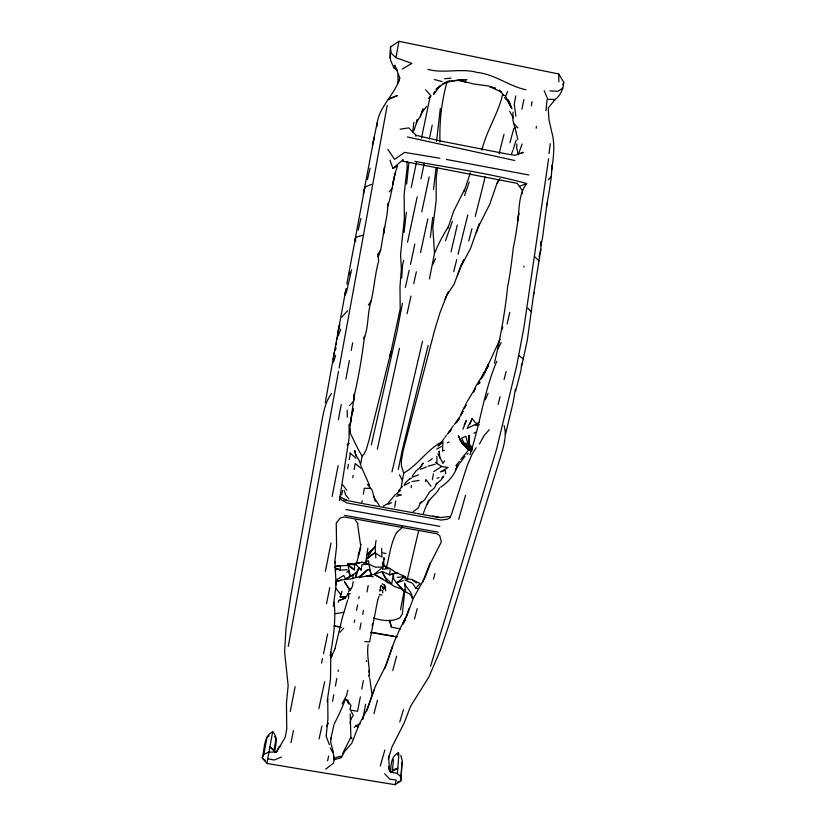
<?xml version="1.0" encoding="UTF-8"?>
<svg xmlns="http://www.w3.org/2000/svg" width="826" height="826" viewBox="0 0 826 826"><rect width="100%" height="100%" fill="white"/><g stroke="black" fill="none" stroke-linecap="round" stroke-linejoin="round"><path stroke-width="1.24" d="M335.686 584.818L336.853 579.594L343.73 575.443L345.464 578.974L350.317 576.579L348.066 565.614L354.282 569.857L354.829 563.415L361.953 562.31M342.532 753.704L350.874 737.319L350.214 713.829M380.724 249.896L378.184 253.768L378.174 257.041L380.724 249.896L384.679 226.706L383.429 234.192C385.009 223.825 387.962 213.82 387.817 203.444M472.204 448.301L470.128 445.193L469.075 446.381L469.127 435.323L469.075 446.381L471.811 450.067M512.977 112.284L512.925 120.369L516.085 131.861M368.85 561.804L368.83 564.251L361.912 564.685L361.189 570.054L354.829 563.415M439.99 142.124C439.339 122.196 441.466 101.939 446.825 82.755M369.305 675.245C369.604 664.816 366.424 654.522 368.19 644.208M350.895 420.372L350.967 417.254M553.74 100.462C560.08 96.663 563.291 89.445 563.766 82.259L558.686 73.979L398.937 41.3L390.564 46.896L390.161 58.15L391.049 61.475L394.033 68.093L397.223 70.055M539.037 256.772L540.823 249.38L541.071 241.626L540.916 245.291L542.537 237.816L547.06 203.165M383.78 566.027L383.78 557.591M442.912 441.425L442.509 451.006L444.367 450.211M350.193 426.051L354.385 394.394L353.673 401.157L349.563 405.566M348.5 598.705L348.696 595.216M350.358 432.081L350.1 427.403M401.715 277.97L402.499 265.218L403.615 260.458M400.827 755.367L402.272 760.942L400.816 780.962L395.035 784.7L343.967 776.316A693.964 570.849 -82.8 0 0 324.742 773.126L266.87 763.441L262.234 757.938C264.826 749.378 263.236 736.389 272.683 731.712C278.063 736.689 275.832 744.938 274.717 751.226M390.161 58.15L390.564 46.896M381.622 548.412L381.953 557.137L375.5 553.193L375.087 547.08M516.9 144.003L516.642 147.431L518.243 154.834L522.135 143.992M376.852 126.564C377.523 107.287 394.88 95.589 399.732 77.902L395.076 65.481L394.549 65.233L394.033 68.093L394.353 66.348M401.054 777.018L397.378 773.539L398.648 757.504A10.852 1.094 -81.1 0 0 397.43 755.057M331.949 656.288L332.124 654.089M405.029 620.625L405.205 618.529L403.346 622.195L403.171 624.291M393.413 759.455L392.505 770.121L397.802 768.149L391.111 772.093L389.614 771.092L388.757 767.664M390.729 770.555C390.946 764.009 391.524 755.79 398.431 752.785M390.109 570.126L389.676 574.844L382.376 571.582L374.219 574.307L359.486 577.56M440.299 108.433L436.572 141.184M335.593 582.268C341.788 578.21 349.088 580.451 355.624 577.488C362.542 578.272 368.902 561.35 371.153 575.03L368.954 564.323L375.458 567.183L382.799 567.059L382.593 569.362L389.851 568.371L396.532 573.068M406.629 184.146L408.86 162.836M275.574 752.063L268.946 752.104L263.845 754.19L262.234 757.938L265.156 760.457M366.383 561.835L366.62 559.419L369.067 554.979L368.251 555.02L375.107 546.781L366.899 554.638L367.9 548.154M521.66 363.512L520.927 370.719L515.548 391.338M545.924 110.787L547.07 99.564M432.69 217.424L430.346 237.475M353.755 399.846L354.385 393.868M533.441 295.77L540.823 249.38M406.34 212.261L404.079 232.364M436.025 168.225L433.495 189.443M412.752 132.439L413.888 122.289M533.844 292.652L527.318 340.085L521.702 365.98M379.908 591.21L380.476 586.512M411.172 487.691L411.441 485.471M550.281 143.693L549.022 153.543M326.167 735.749L327.922 718.919L327.746 698.724M377.637 600.295L369.604 641.936L364.762 641.606M354.943 564.86L347.705 564.034L347.777 565.366L340.519 565.934L339.971 570.116L347.23 569.764M515.434 389.149L513.039 402.964L505.46 434.435M365.835 562.196L366.765 555.485M437.594 167.513L436.2 177.435L436.159 200.594L432.824 227.387L434.507 253.21L429.427 278.899M546.399 207.089C548.898 193.263 551.706 179.294 551.923 165.159L551.716 169.526C553.647 156.992 555.217 143.61 551.613 131.52M402.448 303.328L396.769 332.702L371.318 444.915M548.598 158.809L523.994 327.21L516.653 365.959L496.571 449.241L430.563 666.272M334.654 563.187L336.605 546.358L336.234 523.116L340.364 517.933L344.174 516.962L437.222 533.823L439.793 535.764L441.321 541.918L430.573 563.053L425.142 577.291L413.176 598.561L406.805 615.928L400.476 627.729L394.219 641.792L386.238 664.765L375.262 686.612L367.57 708.532L359.248 724.206L351.731 743.255L344.69 751.361L341.365 757.607L334.127 759.755L333.446 763.214L325.671 769.171M398.277 469.56L402.293 450.046L428.136 345.444M523.839 267.066L523.973 266.127M536.146 128.267L536.425 126.419M375.169 546.306L376.047 540.472M389.201 755.553L388.726 758.733L389.614 771.092M353.146 581.649L352.434 586.284L350.141 590.745M394.725 507.205L395.664 501.01M382.201 583.858L384.41 584.818L383.749 589.062L380.972 585.262M531.376 105.831L532.047 101.598M363.357 494.227L364.297 488.29L370.647 488.352L367.529 484.408M335.428 349.295L335.779 347.075M371.504 184.374L364.875 187.037L354.912 240.583M372.381 145.438L374.137 137.756L363.295 194.606M359 567.617L356.45 572.387L355.624 577.488L359 567.617L361.189 570.054M461.693 263.928L454.063 284.278L446.68 295.501L439.938 312.827L434.693 330.028L403.016 451.192L401.353 461.001L401.477 466.029L403.728 473.03L401.199 487.185M354.199 469.54L355.19 463.551L360.921 468.208M339.3 326.807L339.692 324.422L338.464 331.402M345.536 291.371L337.751 333.673M425.504 481.527L425.855 479.462L430.955 486.215M334.344 352.382L325.258 402.737M337.091 339.341L337.483 337.08M349.274 459.679L350.379 453.216L349.873 452.958M515.734 95.888L514.268 104.375L515.899 116.198M360.817 463.386L362.108 455.942C357.173 448.415 354.055 440.103 349.646 432.163M361.912 502.528L362.211 500.804M362.851 719.477L365.588 704.33M339.001 326.6L333.115 359.289M336.141 344.855L336.512 342.718M387.714 206.077C392.329 193.17 392.618 178.943 397.533 165.912L392.918 168.401L389.996 160.213M352.754 477.686L353.146 475.446M400.486 609.836L404.399 589.816M335.284 350.379L335.686 348.107L335.273 350.255M373.197 141.917L377.131 123.033M275.822 739.797L273.953 750.359L269.916 746.797L275.533 752.538L276.359 752.228L285.156 737.37L286.756 729.152L286.446 703.153L288.16 685.57L284.598 652.23L285.992 628.039L290.401 598.2L320.994 425.948C323.09 414.786 324.566 402.892 331.515 393.517M333.312 606.47L336.079 585.004L334.995 561.484M502.291 329.244L502.724 326.797M347.632 468.745L348.427 464.336M398.937 41.3L396.139 56.591M266.87 763.441L272.683 731.712M288.264 646.407L338.546 371.297M339.145 368.014L387.229 105.274M332.537 701.295L333.745 694.749M335.408 686.014L336.832 678.476M354.127 396.139C358.732 376.45 362.087 356.367 364.503 336.285L364.132 338.65C368.747 326.425 367.25 313.126 371.153 300.912C374.24 287.902 374.983 274.17 378.587 261.501L378.184 253.768M362.707 614.41L363.45 610.373M359.837 629.402L361.014 623.031M367.012 591.932L368.19 585.541M432.349 479.751L433.433 473.917M494.402 363.244C500.411 337.865 505.016 312.414 507.68 286.405C510.323 273.561 511.79 260.644 513.297 247.614C515.806 236.143 517.324 225.075 518.811 213.366L517.706 220.945C519.595 208.328 518.449 194.182 526.668 183.537C490.159 173.367 452.245 168.359 414.982 161.369M341.221 404.503L338.381 419.711M345.908 379.082L349.377 360.487M351.215 350.534L352.65 342.852M338.113 671.455L338.371 670.072M350.069 723.4L351.029 718.207M361.798 689.07L363.368 680.665M266.85 738.299L263.845 754.19M352.888 410.078L351.917 414.363L353.187 408.715L349.821 424.925M347.271 500.566L339.93 496.777L339.434 500.453L349.13 437.801L349.047 424.368M327.127 701.635L330.493 678.962L330.854 652.21M358.794 598.499L359.145 596.64M350.771 422.003L350.998 420.785M330.111 655.792C333.343 638.188 336.037 620.181 334.158 602.257M354.282 622.401L354.757 619.954M346.796 284.092L355.593 237.32L362.79 235.245M332.135 496.467L338.133 465.575M295.119 686.685L290.246 711.547M356.564 610.352L357.617 604.89M360.353 696.948L357.565 711.238L350.523 710.143L353.239 715.44L350.823 719.291M331.019 542.95L325.382 571.303M394.198 177.032L392.691 184.621L395.127 173.367M291 742.688L293.447 730.525M521.949 109.197L523.911 99.502M364.111 190.775L364.875 187.037M416.593 122.134L417.089 119.729M341.685 494.991L342.594 490.52M329.791 587.596L326.497 603.682M421.518 138.076L430.17 96.405M416.397 162.722L411.234 187.45M429.334 139.036L432.215 125.211M399.03 81.268L399.732 77.902M327.654 634.007L323.503 653.717M414.838 244.062L410.501 264.413M344.607 295.853L346.135 288.594M407.507 242.369L417.171 196.898M424.234 163.434L421.002 178.705M321.51 663.123L322.501 658.446M429.2 176.919L421.756 211.869M324.69 681.646L318.836 708.76M427.827 218.807L420.548 252.56M377.327 449.21L399.454 348.324M321.933 725.961L319.084 738.867M327.592 760.798L328.634 756.007M404.73 590.869L402.324 614.007L399.846 617.827C391.772 622.092 381.88 620.739 373.507 618.024M346.177 293.292L351.608 269.761M409.2 270.226L405.38 287.407M407.084 313.581L410.987 296.09M413.754 283.586L416.356 271.795M407.177 579.738L418.534 531.139M347.818 690.257L346.703 695.182L342.067 703.897M507.123 324.019L509.787 312.342M457.284 225.054L451.027 251.899M367.446 179.593L370.079 168.174M391.958 471.925L422.52 341.303M358.185 230.031L360.9 218.456M499.534 90.065L502.693 94.092C498.357 113.678 486.462 130.611 481.868 150.198M352.454 578.789L353.476 574.462L356.45 572.387M368.902 672.209L369.398 670.082M497.83 180.884L489.818 204.125L478.75 226.076M349.966 709.524L350.947 705.394L346.331 699.302L348.727 704L348.035 700.293M467.795 214.946L458.069 254.201M333.931 724.887L330.679 739.373L330.689 738.072L330.834 743.039L333.363 752.176M456.737 259.56L453.701 271.651M504.005 134.277L499.069 153.822M361.127 544.262L358.092 555.877M504.087 379.495L506.111 371.566M498.099 404.451L500.081 396.676M475.229 216.412L480.267 196.619A333.993 22.281 -78.2 0 0 485.151 176.878M360.766 547.731L356.522 563.301M471.966 228.657L468.755 240.986M377.461 700.252L373.982 713.561M342.026 591.148L340.116 597.105M395.035 784.7L396.243 780.116L389.851 779.155L384.617 773.725M396.604 656.216L392.773 670.495M388.272 759.001L392.03 746.797L404.12 723.07L410.553 706.344L428.859 677.021L440.506 649.814L448.632 625.84L499.926 458.843C502.982 448.105 507.36 436.748 504.077 425.545M417.254 608.628L414.425 619.025M509.9 142.733L513.731 128.773L515.909 127.576M383.625 560.235L384.637 558.108M338.288 602.299L338.815 600.585L345.123 598.086M433.423 579.119L434.961 573.595M479.204 223.763L470.583 248.368L461.28 265.982M380.311 765.95L384.823 750.07M516.188 140.121L513.245 149.248M465.575 495.29L458.688 519.317M377.616 600.461L379.227 595.845M403.449 709.617L399.763 722.007M447.692 228.699L453.753 211.033L464.604 189.402M464.016 191.642L470.386 172.81M417.646 119.522L413.971 130.405M333.487 362.242L335.614 355.407M415.819 136.321L416.139 135.33L408.798 127.885L400.094 129.207M469.963 454.734C480.236 423.945 483.974 391.256 496.798 361.282M464.532 195.566L469.178 182.092M335.046 648.482L342.243 617.962L347.684 599.944M409.169 608.277L403.976 622.866M476.354 232.839L478.646 226.417M420.331 116.59L423.067 109.022L420.331 116.59L416.139 122.62M366.486 711.196L373.899 690.061M384.689 668.678L392.649 645.942M452.411 221.275L445.431 240.872M386.145 568.278C389.624 556.383 390.409 543.591 396.645 532.533M511.542 153.915L512.832 150.425M498.759 342.635L500.019 339.249M434.393 92.233L433.547 94.474L435.188 91.356M429.964 563.177L422.654 582.247M463.562 259.684L457.325 275.791M462.932 429.21L466.453 420.248L464.202 424.863M338.071 336.223L340.808 329.316M330.854 657.816L335.149 648.575M507.587 91.469L505.615 96.394L511.759 108.588L508.269 99.894L511.707 108.34L508.135 101.536L504.51 97.613M348.706 275.347L349.976 272.229M486.586 368.417L499.4 340.529M469.787 424.388L472.111 418.689L475.456 422.716L478.646 424.492L475.404 424.843L479.431 422.014M346.683 596.455L347.705 593.987L349.481 593.636M369.841 554.174L371.246 550.756L366.899 554.638M372.051 625.458L372.949 623.31M485.306 399.794L488.073 393.279M402.314 526.214L401.405 528.299L396.748 532.285M445.059 298.981L448.25 291.857M562.805 84.397L563.766 82.259M434.507 253.21L436.665 248.43A197.424 164.364 -11.9 0 1 446.246 230.165L448.064 227.067M432.772 264.537L435.529 258.507M483.107 375.149L484.191 372.774L475.983 386.052L473.515 392.051L475.446 387.879L466.649 402.458L464.16 408.158L466.06 405.163L462.994 409.572L460.66 415.199L463.118 411.214L456.871 421.993L459.039 417.977L455.477 423.201L458.957 419.453L454.3 424.43M412.257 476.282L415.85 471.037L420.166 467.475M339.93 497.851L341.768 500.143L347.065 502.972L441.043 520.07L447.465 519.182L449.902 517.695L451.667 513.855L467.051 466.029L472.276 453.763L476.189 447.785M349.925 588.277L348.427 592.19M488.434 366.321L486.473 368.52L484.81 372.887L488.455 364.318L481.816 377.048M276.359 752.228L278.765 747.127L280.706 745.992M345.485 699.157C342.181 707.768 338.371 715.822 334.262 723.917M420.042 503.974L418.132 508L413.237 511.531M479.472 443.985L484.067 435.653L489.25 429.737M472.111 418.689L467.062 428.488L475.249 424.543L478.646 424.492M497.696 349.295L501.196 342.573M427.341 504.17C429.83 497.603 436.593 494.32 439.546 487.949M381.849 595.164L379.475 594.297M497.262 183.517L500.009 178.581M444.574 460.805L443.128 462.88M404.203 484.996L405.556 482.683L410.13 478.44M326.704 726.095L328.376 723.235M420.269 467.671L423.118 463.107L420.692 466.824M453.278 425.658L448.332 433.144L451.316 429.417L447.269 434.249M368.386 305.093L371.153 300.912M444.058 438.637L437.956 446.267L442.416 442.746M384.41 584.818L385.463 586.574L383.749 589.062L381.674 585.954M444.729 437.553L446.329 435.354M464.976 456.241L460.196 462.766M480.763 379.34L482.838 376.45M421.477 113.389L426.577 106.327M479.741 381.313L477.5 384.379L480.092 382.861M459.401 463.634L456.045 469.127L457.501 465.275C455.095 474.589 448.497 481.94 440.65 487.185M455.849 465.565L459.586 461.3M434.517 93.121L439.979 86.059L436.19 89.218M395.355 494.495L388.519 502.652M389.18 191.818L392.195 188.442M398.524 490.737L402.438 486.411M341.819 317.132L347.643 310.71M340.023 632.241L343.668 628.256M404.957 580.058L412.597 583.321L415.767 588.164L420.135 583.528L412.515 579.955M548.268 179.81L551.272 176.712M354.251 727.551L356.161 725.6L360.208 723.813M467.093 454.393L468.074 453.422M460.691 459.462L469.013 449.55M428.374 98.531L431.058 95.95L425.658 89.745M362.108 455.942L363.956 454.166L366.279 449.54L369.088 439.866L390.987 351.762L389.913 356.708L400.187 308.903L399.99 286.55L401.364 269.059L400.558 254.594L404.327 218.849L404.151 194.306L407.177 166.935L406.898 161.431M359.403 577.766L368.2 569.403M419.845 503.292L421.487 501.836M346.786 572.356L348.407 570.942L350.317 576.579L353.476 574.462L345.051 579.274M441.889 477.8L443.81 476.137L441.167 479.854L436.231 484.005L436.675 483.272L434.476 487.939L429.448 492.162L424.709 499.813L420.671 503.158M392.918 168.401L403.14 159.635L402.613 161.132L517.231 183.382L522.383 190.641L522.404 193.718M412.938 597.941L409.706 594.049L402.324 590.084L402.241 589.227L395.231 586.801L374.219 574.307L382.799 567.059M400.527 490.386L396.17 493.989L401.57 494.939L396.212 496.292M562.795 88.206L557.829 91.325L549.899 90.87M387.642 582.774L382.283 572.201L385.412 577.529L391.741 583.858L393.413 573.709L397.554 573.068L404.926 576.703L404.957 578.396L412.133 579.563L416.376 582.95M436.19 89.28C444.409 80.969 455.838 79.874 466.917 79.678L457.976 80.277M481.826 376.532L484.108 374.859M397.554 573.068L397.399 572.439L389.676 574.844L393.413 573.709L393.692 578.964L396.418 582.836L404.926 576.703L397.275 577.374M428.405 461.352L432.349 458.678M347.147 444.873L349.264 443.459M436.861 449.086L441.28 446.525M433.856 471.594L441.683 466.504L448.136 467.475L440.341 471.925L445.482 470.428L445.658 473.773M403.728 473.03C418.348 464.873 427.228 449.168 442.622 441.518M402.303 69.033L411.875 63.395L395.933 57.717L391.225 53.236L390.688 50.004M409.603 479.163L411.317 478.171M383.388 506.142L387.869 503.592M267.128 736.988L269.173 735.832M345.702 597.993L338.815 600.585M404.368 485.327L409.593 482.632M521.309 153.295L523.343 152.273L515.001 155.298L506.72 153.966L440.795 141.07L416.139 135.33M442.819 83.736L447.919 81.227M447.217 442.86L449.076 441.972M388.137 504.242L391.648 502.611M473.835 433.185L476.251 432.081M388.251 99.657L397.265 95.63L388.767 98.707M363.564 562.867L368.572 560.699M420.424 469.292L426.34 466.927M281.398 757.112L274.17 760.003L267.727 758.774M519.564 186.325L526.668 183.537M343.73 612.324L335.532 613.666M412.422 477.232L418.514 474.867M337.7 581.339L340.777 580.224M397.626 782.119L400.816 780.962L401.839 762.728M330.224 747.912L333.374 753.591L334.127 759.755L334.086 758.34L337.865 756.988L341.076 756.12L341.365 757.607M412.05 598.241C412.845 591.695 406.144 588.752 404.544 583.094L405.556 591.622L403.057 590.001L396.418 582.836L403.356 580.647M437.026 478.244L438.978 477.696M427.92 466.215L435.157 464.222M334.871 566.646L339.228 565.624M355.562 563.776L360.022 562.743M335.015 569.857L338.588 569.186L339.971 570.116L334.891 567.617M412.009 481.589L419.04 480.433M347.705 593.987L350.265 593.667M444.574 78.749L451.11 78.109M335.418 566.388L340.519 565.934M347.57 564.117L354.943 563.6M366.641 576.021L373.342 576.734M345.392 596.909L340.209 596.95L346.28 596.961M475.404 424.843L479.132 424.998M366.279 564.117L368.83 564.251L361.902 562.196M489.147 86.08L473.164 83.911L460.96 80.587M380.239 590.063L382.655 590.414L382.758 592.944M439.969 158.272L404.595 152.387L394.611 159.356L387.838 149.351M439.835 526.358L345.857 509.518M438.245 532.192L344.649 515.352M334.189 625.84L340.973 627.017M372.578 632.499L389.469 635.431M390.595 635.628L393.971 636.216M395.096 636.412L397.347 636.805M334.334 626.129L341.159 627.316M370.647 632.427L395.54 636.753M391.596 627.357L389.48 620.305L391.348 627.182L400.641 628.937M407.394 136.982L514.681 160.481M446.36 159.428L528.95 175.009M362.759 503.612L370.544 505.027M371.659 505.223L416.025 513.266M417.13 513.462L439.236 517.53M427.899 69.363C444.171 73.875 460.98 67.846 477.263 72.471C494.836 74.237 508.847 86.183 525.873 89.745M449.902 517.695L448.993 516.518L440.568 517.551L432.855 516.064M361.654 503.406L343.884 499.792M415.767 588.164L417.719 588.535M465.854 82.094L457.924 80.39L449.427 81.34L449.261 80.246M390.522 771.278L391.111 772.093L397.378 773.539M382.872 552.831L385.897 553.575M434.393 79.533L442.158 81.567M501.351 92.078L489.725 86.575L495.373 88.196M489.715 86.585L495.249 88.248M382.975 579.14L374.219 574.307M471.718 450.521L468.239 449.303L464.821 446.216L461.734 442.55L468.239 449.303L461.435 442.333L458.358 435.798L460.288 439.793M471.491 450.986L469.199 450.056L463.066 443.407L468.827 449.427M402.706 575.35L407.683 579.429M389.748 568.598L382.686 564.788L384.348 566.12M435.436 462.436L441.683 466.504M504.18 95.3L504.892 95.723M518.79 355.552L523.57 359.011M356.161 725.6L357.834 727.076M347.705 564.034L354.282 569.857M350.379 453.216L356.037 458.285M534.474 256.504L539.048 260.954M514.051 123.952L518.026 127.875M460.774 440.795L463.324 443.335M467.082 441.187L465.947 436.2L461.579 438.234L464.439 443.521L471.233 451.326L464.408 443.469M386.021 567.452L382.304 563.631L383.388 565.459M527.917 308.191L531.531 311.939M470.314 450.325L471.233 451.326M396.418 582.836L402.241 589.227M342.842 484.996L346.765 490.086M274.521 736.72L276.039 738.485M459.968 439.876L461.93 442.385M348.83 498.739L345.64 494.919L344.174 490.262M340.931 594.761L335.924 588.391M502.693 94.092L503.633 95.279M350.874 737.319L352.031 738.785M355.232 520.019L357.926 523.612M370.523 488.135L372.144 490.293L375.283 501.434M376.026 500.401L379.217 505.388M470.128 445.193L471.801 447.96M356.316 455.776L359.269 460.712L360.817 465.214M469.695 445.751L467.382 441.642L469.075 446.381M470.861 447.806L472.018 449.86M465.885 442.953L468.538 447.651M509.694 111.334L513.287 117.87M399.392 474.743L402.407 480.236M437.966 453.753L442.912 463.262M361.055 466.236L369.604 485.492M369.811 678.58L371.917 694.057M373.817 496.519L375.2 499.482M388.664 766.497L391.111 772.093M544.2 90.705L547.814 99.296L555.206 99.44L548.216 107.999L548.939 119.553L551.427 130.611M357.606 523.952L360.497 544.592M329.347 744.66L326.167 736.203M517.871 139.646L516.105 132.418M384.1 566.223L382.644 561.969L383.295 565.149M366.321 660.635L366.61 661.492M368.716 675.358L369.346 677.423M356.006 455.012L354.736 450.604L355.717 455.88M375.5 553.193L375.861 557.901M333.797 756.306L334.086 758.34M439.835 458.007L439.143 451.017L439.308 452.627M385.463 586.574L385.639 590.858M558.686 73.979L558.872 81.846M436.809 456.406L437.057 463.727M347.199 410.346L347.333 417.244M397.905 74.288L398.039 83.209M355.593 237.32L355.645 241.667M423.335 513.504A260.81 183.661 -6.4 0 1 428.673 500.267M371.297 555.196L367.529 558.428L375.427 552.429L371.297 555.196M349.429 589.361L344.535 581.803L349.429 589.361"/></g></svg>
